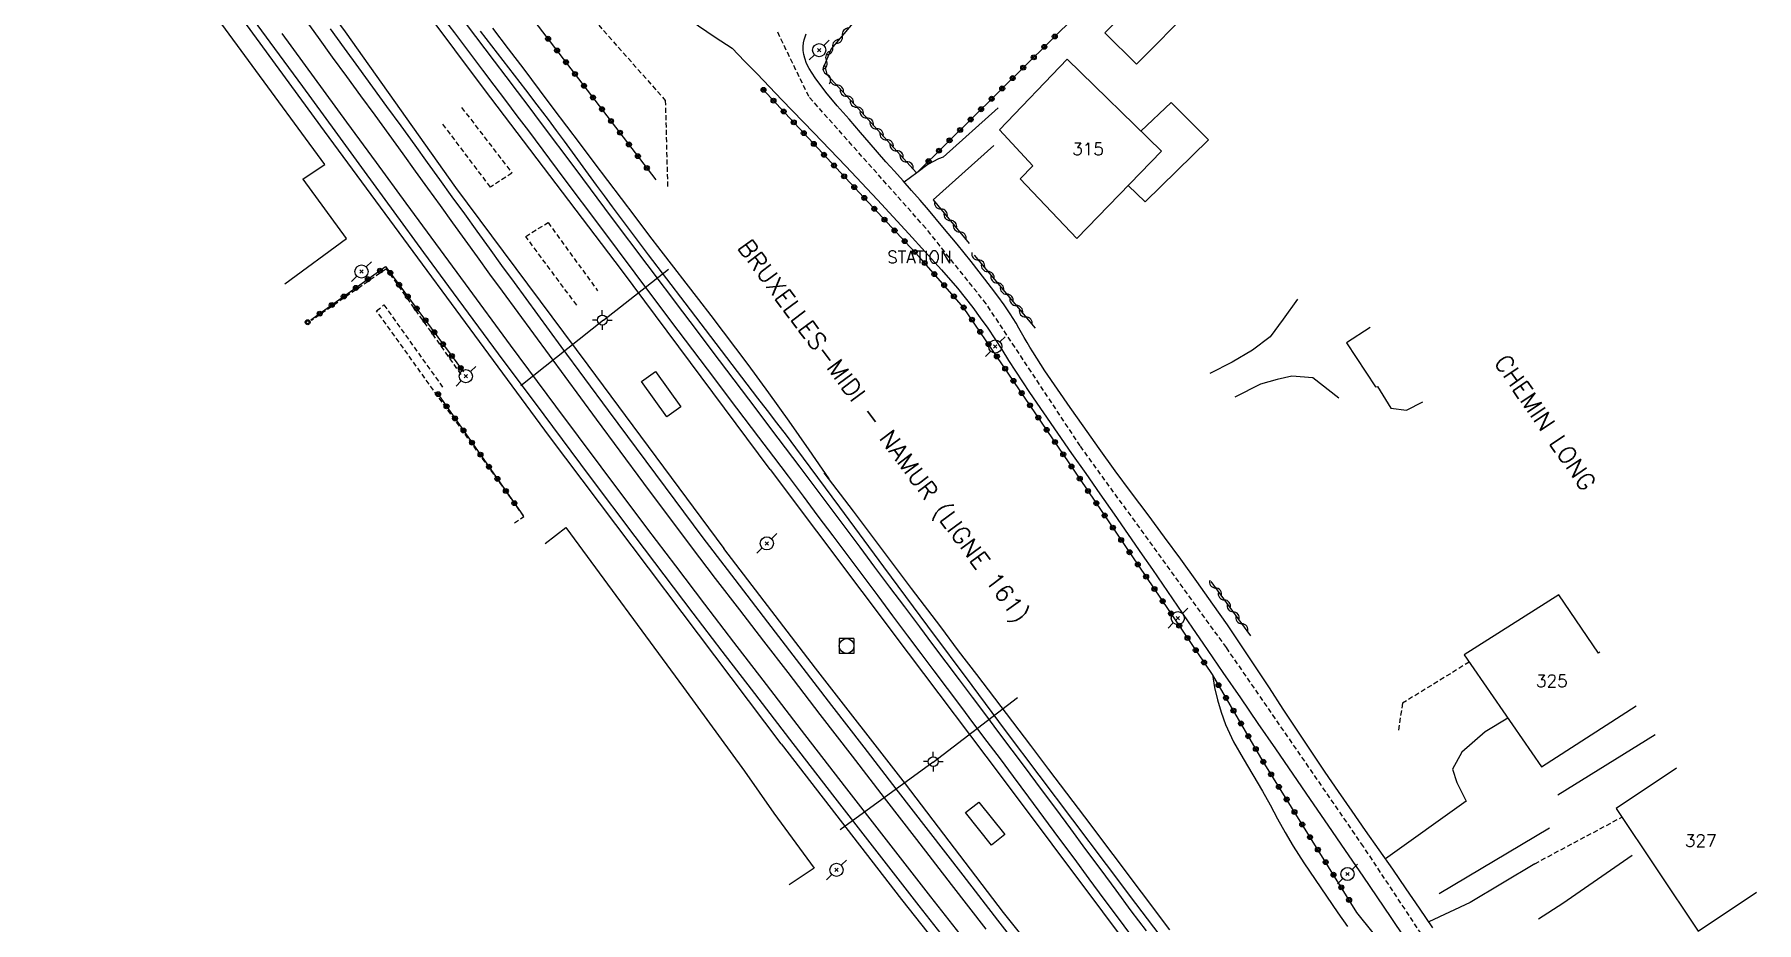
# Model space of a CAD drawing. Header units: millimetres. Extents: x 159000 to 160001, y 158000 to 159001.
# Drawn here: x 159029 to 159203.8, y 158553.8 to 158643.9 of the extents above; entities that cross this region are included whole.
import ezdxf
from ezdxf.enums import TextEntityAlignment as Align

# ---------------------------------------------------------------- set-up
doc = ezdxf.new("R2010")
doc.units = ezdxf.units.MM
doc.linetypes.add('DASHED', pattern=[0.75, 0.5, -0.25])
doc.layers.get('0').update_dxf_attribs({"linetype": 'CONTINUOUS'})
for name, color, linetype in [('W0001', 6, 'DASHED'), ('W0008', 7, 'CONTINUOUS'), ('W0017', 7, 'CONTINUOUS'), ('W0101', 7, 'CONTINUOUS'), ('W0104', 1, 'CONTINUOUS'), ('W0112', 1, 'DASHED'), ('W0211', 2, 'CONTINUOUS'), ('W0214', 2, 'CONTINUOUS'), ('W0300', 7, 'CONTINUOUS'), ('W0303', 7, 'CONTINUOUS'), ('W0310', 3, 'CONTINUOUS'), ('W0322', 7, 'CONTINUOUS'), ('W0323', 7, 'CONTINUOUS'), ('W0420', 7, 'CONTINUOUS'), ('W0473', 7, 'CONTINUOUS'), ('W0610', 7, 'CONTINUOUS'), ('W0611', 7, 'CONTINUOUS'), ('W0700', 7, 'CONTINUOUS'), ('W0710', 7, 'CONTINUOUS'), ('W0984', 7, 'CONTINUOUS'), ('W0989', 7, 'CONTINUOUS'), ('W0991', 7, 'CONTINUOUS')]:
    doc.layers.add(name, color=color, linetype=linetype)
doc.styles.get("Standard").update_dxf_attribs({"font": 'romans.shx', "width": 0.85})

# ---------------------------------------------------------------- blocks, each defined once
blk = doc.blocks.new('T473')
for p, q in [((-0.166667, 0.166667), (0.166667, -0.166667)), ((-0.166667, -0.166667), (0.166667, 0.166667)), ((0.500001, 0.500001), (1.000002, 1.000002)), ((-1.000002, -1.000002), (-0.500001, -0.500001))]:
    blk.add_line(p, q)
blk.add_ellipse((0, 0), major_axis=(0.471405, 0.471405), ratio=1, start_param=5.4977871438, end_param=11.780972451)
blk = doc.blocks.new('T610')
for p, q in [((-0.500001, 0), (-1.000002, 0)), ((0, 0.500001), (0, 1.000002)), ((0.500001, 0), (1.000002, 0)), ((0, -0.500001), (0, -1.000002))]:
    blk.add_line(p, q)
blk.add_ellipse((0, 0), major_axis=(-0.353554, 0.353554), ratio=1, start_param=3.926990817, end_param=10.2101761242)
blk = doc.blocks.new('T420')
for p, q in [((0.75, 0.75), (-0.75, 0.75)), ((-0.75, 0.75), (-0.75, -0.75)), ((0.75, 0.75), (0.75, -0.75)), ((0.75, -0.75), (-0.75, -0.75))]:
    blk.add_line(p, q)
blk.add_ellipse((0, 0), major_axis=(-0.53, 0.53), ratio=1, start_param=3.926991, end_param=10.210176)
blk = doc.blocks.new('t323o')
at = {"color": 0, "linetype": 'Continuous'}
for radius in [0.25, 0.15]:
    blk.add_circle((0, 0), radius, dxfattribs=at)
blk = doc.blocks.new('t310o')
at = {"color": 0, "linetype": 'Continuous'}
for centre, start, end in [((-0.5, 0.38), 216.8699, 323.1304), ((0.5, -0.37), 36.8699, 143.1303)]:
    blk.add_arc(centre, 0.625, start, end, dxfattribs=at)
blk = doc.blocks.new('t322o')
at = {"color": 0, "linetype": 'Continuous'}
for radius in [0.25, 0.15]:
    blk.add_circle((0, 0), radius, dxfattribs=at)

msp = doc.modelspace()

# ---------------------------------------------------------------- linework, layer by layer
at = {"layer": 'W0001'}
msp.add_lwpolyline([(159179.72, 158536.72), (159175.54, 158543.88), (159163.87, 158561.51), (159149.97, 158581.69), (159135.14, 158602.15), (159125.6, 158616.58), (159119.47, 158624.25), (159107.6, 158637.6), (159104.35, 158644.31)], dxfattribs=at)
at = {"layer": 'W0008'}
for points in [[(159072.2, 158664.46), (159074.62, 158663.07), (159076.97, 158661.57), (159079.26, 158659.98), (159081.48, 158658.29), (159083.02, 158657), (159084.5, 158655.64), (159085.94, 158654.23), (159087.35, 158652.8), (159088.76, 158651.37), (159090.19, 158649.95), (159091.65, 158648.58), (159093.17, 158647.27), (159094.78, 158645.99), (159096.42, 158644.78), (159098.1, 158643.62), (159099.82, 158642.52)], [(159170.9, 158553.26), (159169.57, 158555.25), (159168.21, 158557.23), (159166.85, 158559.21), (159165.47, 158561.17), (159164.09, 158563.14), (159162.72, 158565.11), (159161.35, 158567.08), (159159.99, 158569.06), (159158.56, 158571.19), (159157.14, 158573.32), (159155.73, 158575.46), (159154.33, 158577.61), (159152.91, 158579.75), (159151.49, 158581.88), (159150.06, 158584.01), (159148.6, 158586.11), (159146.98, 158588.4), (159145.34, 158590.66), (159143.69, 158592.91), (159142.02, 158595.15), (159140.35, 158597.39), (159138.69, 158599.64), (159137.04, 158601.9), (159135.42, 158604.18), (159134.12, 158606.04), (159132.82, 158607.91), (159131.55, 158609.79), (159130.32, 158611.7), (159130.02, 158612.18), (159129.74, 158612.66), (159129.46, 158613.15), (159129.19, 158613.63), (159128.91, 158614.12), (159128.63, 158614.61), (159128.34, 158615.09), (159128.04, 158615.56), (159127.43, 158616.46), (159126.79, 158617.34), (159126.14, 158618.21), (159125.47, 158619.07), (159124.07, 158620.86), (159122.64, 158622.62), (159121.19, 158624.36), (159119.73, 158626.1), (159118.88, 158627.09), (159118.03, 158628.07), (159117.16, 158629.05), (159116.3, 158630.03), (159115.43, 158631), (159114.57, 158631.98), (159113.71, 158632.96), (159112.86, 158633.95), (159111.68, 158635.31), (159110.49, 158636.66), (159109.33, 158638.05), (159108.26, 158639.51), (159107.95, 158639.98), (159107.65, 158640.46), (159107.38, 158640.96), (159107.19, 158641.5), (159107.09, 158641.88), (159107.04, 158642.27), (159107.03, 158642.67), (159107.07, 158643.06), (159107.14, 158643.37), (159107.23, 158643.68), (159107.34, 158643.98)], [(159099.82, 158642.52), (159101.09, 158641.21), (159102.35, 158639.91), (159103.61, 158638.6), (159104.87, 158637.29), (159108.11, 158633.91), (159111.35, 158630.53), (159114.57, 158627.13), (159117.75, 158623.69), (159119.41, 158621.86), (159121.07, 158620.02), (159122.69, 158618.15), (159124.23, 158616.21), (159125, 158615.17), (159125.75, 158614.11), (159126.47, 158613.03), (159127.17, 158611.94), (159127.87, 158610.84), (159128.56, 158609.75), (159129.27, 158608.66), (159129.99, 158607.58), (159131.41, 158605.52), (159132.83, 158603.45), (159134.26, 158601.4), (159135.7, 158599.35), (159137.14, 158597.29), (159138.57, 158595.24), (159140.01, 158593.18), (159141.43, 158591.12), (159142.46, 158589.63), (159143.48, 158588.14), (159144.5, 158586.64), (159145.52, 158585.14), (159146.54, 158583.65), (159147.56, 158582.15), (159148.58, 158580.65), (159149.6, 158579.16), (159151.38, 158576.58), (159153.15, 158574), (159154.93, 158571.42), (159156.71, 158568.84), (159158.48, 158566.27), (159160.26, 158563.68), (159162.03, 158561.1), (159163.79, 158558.51), (159166.65, 158554.29), (159169.5, 158550.07)]]:
    msp.add_lwpolyline(points, dxfattribs=at)
at = {"layer": 'W0017'}
for points in [[(159126.8, 158636.45), (159121.22, 158631.47), (159120.74, 158631.3), (159119.68, 158630.71), (159118.55, 158629.88), (159117.29, 158628.91)], [(159120.23, 158627.12), (159126.38, 158632.65)], [(159157.19, 158617.05), (159155.71, 158615.03), (159154.39, 158613.21), (159152.62, 158611.86), (159150.54, 158610.64), (159148.3, 158609.52)], [(159161.37, 158606.99), (159158.72, 158609.05), (159156.61, 158609.25), (159155.13, 158608.89), (159153.42, 158608.42), (159150.83, 158607.1)], [(159178.52, 158574.54), (159176.21, 158573.13), (159173.85, 158571.07), (159172.89, 158569.35), (159173.35, 158567.99), (159174.29, 158566.11)], [(159174.28, 158566.1), (159166.11, 158560.25)], [(159181.25, 158559.76), (159174.7, 158555.84), (159170.49, 158553.87)], [(159191.12, 158560.6), (159184.1, 158555.74), (159181.62, 158554.15)]]:
    msp.add_lwpolyline(points, dxfattribs=at)
at = {"layer": 'W0101'}
for points in [[(159054.45, 158618.59), (159060.68, 158623.19), (159056.29, 158629.23), (159056.29, 158629.26), (159058.49, 158630.7), (159035.25, 158662.41), (159029.04, 158657.6)], [(159164.56, 158614.17), (159162.15, 158612.63), (159165.08, 158608.15), (159165.3, 158608.18), (159166.64, 158606), (159168.22, 158605.78), (159169.89, 158606.64)], [(159187.85, 158581.28), (159187.71, 158581.14), (159183.68, 158587.06), (159174.09, 158580.97)], [(159174.09, 158580.97), (159181.94, 158569.58), (159191.54, 158575.79)], [(159195.63, 158569.46), (159189.5, 158565.36)], [(159189.5, 158565.36), (159197.82, 158552.92), (159203.75, 158556.89)]]:
    msp.add_lwpolyline(points, dxfattribs=at)
msp.add_lwpolyline([(159126.94, 158634.23), (159130.32, 158630.57), (159129.04, 158629.25), (159134.78, 158623.22), (159143.39, 158632.06), (159133.82, 158641.39)], close=True, dxfattribs=at)
at = {"layer": 'W0104'}
for points in [[(159143.34, 158649.82), (159137.64, 158644.07), (159140.85, 158640.89), (159146.55, 158646.65)], [(159092.05, 158609.7), (159094.61, 158606.11), (159093.19, 158605.1), (159090.63, 158608.68)], [(159124.86, 158566.02), (159127.48, 158562.72), (159126.13, 158561.65), (159123.51, 158564.96)]]:
    msp.add_lwpolyline(points, close=True, dxfattribs=at)
for points in [[(159139.99, 158628.57), (159141.71, 158626.92), (159148.16, 158633.2), (159144.36, 158637.02), (159141.29, 158634.11)], [(159080.84, 158592.27), (159082.95, 158593.87), (159094.88, 158577.66), (159101.08, 158569.15), (159104.05, 158564.89), (159108.15, 158559.31), (159105.62, 158557.63)]]:
    msp.add_lwpolyline(points, dxfattribs=at)
at = {"layer": 'W0112'}
for points in [[(159069.39, 158663.96), (159093.04, 158637.22)], [(159072.38, 158636.49), (159077.48, 158629.85), (159075.3, 158628.42), (159070.37, 158634.95)], [(159093.04, 158637.22), (159093.27, 158628.48)], [(159084.05, 158616.44), (159078.88, 158623.4), (159081.15, 158624.84), (159086.15, 158617.91)], [(159072.34, 158609.41), (159064.75, 158620.13), (159057.14, 158614.88)], [(159077.73, 158594.34), (159078.7, 158595.01), (159063.74, 158615.88), (159064.5, 158616.46), (159070.45, 158608.13)], [(159174.6, 158580.23), (159167.82, 158576.04), (159167.41, 158573.15)], [(159181.25, 158559.76), (159190.08, 158564.49)]]:
    msp.add_lwpolyline(points, dxfattribs=at)
at = {"layer": 'W0211'}
for points in [[(159074.25, 158644.25), (159075.4, 158642.76), (159076.56, 158641.27), (159077.72, 158639.77), (159078.87, 158638.28), (159080.02, 158636.78), (159081.16, 158635.27), (159081.98, 158634.17), (159082.79, 158633.07), (159083.6, 158631.96), (159084.41, 158630.85), (159085.21, 158629.73), (159086.02, 158628.62), (159086.83, 158627.52), (159087.65, 158626.42), (159091.31, 158621.54), (159095.01, 158616.69), (159098.71, 158611.85), (159102.41, 158607.01), (159103.37, 158605.75), (159104.33, 158604.5), (159105.29, 158603.24), (159106.26, 158601.98)], [(159106.26, 158601.98), (159110.71, 158595.94), (159115.17, 158589.9), (159119.65, 158583.86), (159124.13, 158577.84), (159127.53, 158573.29), (159130.94, 158568.75), (159134.36, 158564.21), (159137.77, 158559.68), (159140.75, 158555.72), (159143.74, 158551.76)], [(159185.03, 158522.04), (159183.64, 158524.47), (159182.23, 158526.88), (159180.8, 158529.29), (159179.35, 158531.67), (159178.09, 158533.69), (159176.82, 158535.7), (159175.53, 158537.69), (159174.22, 158539.67), (159173.1, 158541.37), (159171.96, 158543.05), (159170.8, 158544.73), (159169.63, 158546.39), (159168.06, 158548.53), (159166.47, 158550.64), (159164.85, 158552.74), (159163.2, 158554.82)]]:
    msp.add_lwpolyline(points, dxfattribs=at)
at = {"layer": 'W0214'}
for points in [[(159109.65, 158598.81), (159107.64, 158601.75), (159105.6, 158604.66), (159103.54, 158607.55), (159101.45, 158610.43), (159100.21, 158612.09), (159098.96, 158613.74), (159097.7, 158615.39), (159096.43, 158617.03), (159095.16, 158618.66), (159093.89, 158620.3), (159092.63, 158621.94), (159091.37, 158623.59), (159089.98, 158625.42), (159088.59, 158627.25), (159087.21, 158629.09), (159085.82, 158630.93), (159084.44, 158632.76), (159083.06, 158634.6), (159081.68, 158636.44), (159080.29, 158638.28), (159078.71, 158640.37), (159077.13, 158642.46), (159075.54, 158644.56)], [(159144.22, 158553.06), (159141.35, 158556.89), (159138.48, 158560.7), (159135.61, 158564.52), (159133.78, 158566.93), (159131.95, 158569.34), (159130.12, 158571.75), (159128.29, 158574.16), (159126.46, 158576.56), (159124.63, 158578.97), (159122.8, 158581.38), (159120.98, 158583.79), (159118.02, 158587.7), (159115.07, 158591.61), (159112.12, 158595.53), (159109.17, 158599.44)], [(159148.54, 158578.95), (159148.76, 158577.66), (159149.05, 158576.38), (159149.43, 158575.13), (159149.88, 158573.9), (159150.69, 158572.14), (159151.65, 158570.45), (159152.66, 158568.79), (159153.63, 158567.12), (159154.39, 158565.73), (159155.15, 158564.33), (159155.93, 158562.94), (159156.74, 158561.56), (159157.28, 158560.7), (159157.83, 158559.85), (159158.4, 158559), (159158.97, 158558.16), (159159.55, 158557.32), (159160.13, 158556.48), (159160.71, 158555.64), (159161.28, 158554.79), (159162.26, 158553.38)]]:
    msp.add_lwpolyline(points, dxfattribs=at)
at = {"layer": 'W0300'}
msp.add_lwpolyline([(159171.54, 158556.75), (159182.76, 158563.39)], dxfattribs=at)
at = {"layer": 'W0303'}
msp.add_lwpolyline([(159193.45, 158572.84), (159183.58, 158566.72)], dxfattribs=at)
at = {"layer": 'W0310'}
for points in [[(159127.86, 158661.15), (159121.63, 158654.63), (159113.34, 158646.57), (159109.87, 158642.44), (159109.18, 158640.83), (159109.43, 158639.85), (159112.59, 158636.4), (159118.52, 158629.88)], [(159120.23, 158627.12), (159123.86, 158622.71)], [(159124.38, 158621.5), (159130.56, 158614.09)], [(159148.38, 158588.39), (159152.41, 158582.9)]]:
    msp.add_lwpolyline(points, dxfattribs=at)
at = {"layer": 'W0322'}
msp.add_lwpolyline([(159163.2, 158554.82), (159153.7, 158570.12), (159148.54, 158578.95)], dxfattribs=at)
at = {"layer": 'W0323'}
for points in [[(159060.26, 158671), (159066.21, 158662.99), (159092.08, 158629.17)], [(159142.85, 158653.87), (159118.68, 158630)], [(159148.54, 158578.95), (159135.15, 158598.74), (159123.3, 158616.21), (159118.82, 158621.32), (159102.86, 158638.43)], [(159057.08, 158614.94), (159064.67, 158620.35), (159072.58, 158609.66)], [(159069.86, 158607.59), (159078.6, 158595.12)]]:
    msp.add_lwpolyline(points, dxfattribs=at)
at = {"layer": 'W0611'}
for points in [[(159086.76, 158614.92), (159093.38, 158620.09)], [(159086.76, 158614.92), (159078.39, 158608.24)], [(159120.22, 158570.07), (159128.76, 158576.62)], [(159120.22, 158570.07), (159110.77, 158563.19)]]:
    msp.add_lwpolyline(points, dxfattribs=at)
at = {"layer": 'W0700'}
for points in [[(159051.39, 158671), (159052.8, 158669.08), (159054.21, 158667.16), (159055.63, 158665.25), (159057.05, 158663.34), (159057.8, 158662.34), (159058.55, 158661.34), (159059.31, 158660.34), (159060.06, 158659.35), (159060.82, 158658.35), (159061.58, 158657.36), (159062.34, 158656.36), (159063.09, 158655.37), (159065.94, 158651.6), (159068.79, 158647.83), (159071.64, 158644.06), (159074.49, 158640.29), (159075.66, 158638.75), (159076.82, 158637.2), (159077.99, 158635.66), (159079.15, 158634.12)], [(159053.25, 158671), (159054.5, 158669.3), (159055.74, 158667.61), (159056.99, 158665.92), (159058.25, 158664.23), (159059, 158663.24), (159059.75, 158662.24), (159060.51, 158661.24), (159061.26, 158660.25), (159062.02, 158659.25), (159062.78, 158658.26), (159063.53, 158657.27), (159064.29, 158656.27), (159067.14, 158652.5), (159069.99, 158648.73), (159072.84, 158644.96), (159075.69, 158641.19), (159076.86, 158639.65), (159078.02, 158638.11), (159079.19, 158636.57), (159080.35, 158635.02)], [(159049.65, 158647.61), (159052.93, 158643.12), (159056.22, 158638.63), (159059.5, 158634.14), (159062.5, 158630.02), (159065.5, 158625.91), (159068.5, 158621.8), (159071.51, 158617.7), (159076.1, 158611.5), (159080.7, 158605.31), (159085.31, 158599.13), (159089.95, 158592.96), (159092.88, 158589.08), (159095.83, 158585.2), (159098.78, 158581.34), (159101.75, 158577.48)], [(159095.69, 158591.92), (159090.87, 158598.39), (159086.07, 158604.86), (159081.28, 158611.35), (159076.52, 158617.86), (159075.25, 158619.59), (159073.99, 158621.33), (159072.73, 158623.07), (159071.47, 158624.81), (159070.22, 158626.55), (159068.96, 158628.3), (159067.71, 158630.04), (159066.45, 158631.78), (159065.02, 158633.75), (159063.59, 158635.72), (159062.16, 158637.68), (159060.72, 158639.65), (159059.29, 158641.62), (159057.86, 158643.59), (159056.44, 158645.56)], [(159054.14, 158644.01), (159057.43, 158639.51), (159060.71, 158635.02), (159063.71, 158630.91), (159066.7, 158626.8), (159069.71, 158622.69), (159072.72, 158618.59), (159077.3, 158612.39), (159081.9, 158606.2), (159086.51, 158600.03), (159091.14, 158593.86), (159094.08, 158589.98), (159097.02, 158586.11), (159099.97, 158582.25), (159102.94, 158578.4)], [(159096.89, 158592.82), (159092.07, 158599.28), (159087.27, 158605.76), (159082.49, 158612.24), (159077.73, 158618.74), (159076.46, 158620.48), (159075.2, 158622.21), (159073.94, 158623.95), (159072.69, 158625.69), (159071.43, 158627.44), (159070.18, 158629.18), (159068.92, 158630.92), (159067.66, 158632.66), (159066.23, 158634.63), (159064.8, 158636.6), (159063.37, 158638.56), (159061.94, 158640.53), (159060.51, 158642.5), (159059.08, 158644.47)], [(159080.36, 158635.02), (159083.95, 158630.2), (159087.55, 158625.38), (159091.16, 158620.57), (159094.77, 158615.77), (159096.26, 158613.79), (159097.75, 158611.82), (159099.24, 158609.85), (159100.73, 158607.88), (159102.22, 158605.91), (159103.71, 158603.93), (159105.2, 158601.96), (159106.69, 158599.99), (159108.21, 158597.96), (159109.73, 158595.94), (159111.24, 158593.92), (159112.76, 158591.89), (159114.27, 158589.87), (159115.79, 158587.84), (159117.3, 158585.82), (159118.82, 158583.79), (159120.16, 158582.01), (159121.5, 158580.22), (159122.84, 158578.43), (159124.18, 158576.65), (159125.52, 158574.86), (159126.86, 158573.08), (159128.2, 158571.29), (159129.54, 158569.5), (159131.08, 158567.43), (159132.61, 158565.36), (159134.15, 158563.29), (159135.68, 158561.22), (159137.21, 158559.14), (159138.74, 158557.07), (159140.28, 158555), (159141.82, 158552.94)], [(159079.15, 158634.12), (159082.75, 158629.3), (159086.35, 158624.48), (159089.96, 158619.67), (159093.57, 158614.86), (159095.06, 158612.89), (159096.55, 158610.92), (159098.04, 158608.95), (159099.53, 158606.97), (159101.02, 158605), (159102.51, 158603.03), (159104, 158601.06), (159105.49, 158599.08), (159107.01, 158597.06), (159108.53, 158595.04), (159110.04, 158593.02), (159111.56, 158590.99), (159113.07, 158588.97), (159114.59, 158586.94), (159116.1, 158584.92), (159117.62, 158582.89), (159118.96, 158581.11), (159120.3, 158579.32), (159121.64, 158577.54), (159122.98, 158575.75), (159124.32, 158573.97), (159125.66, 158572.18), (159127, 158570.39), (159128.34, 158568.6), (159129.88, 158566.53), (159131.41, 158564.46), (159132.94, 158562.39), (159134.48, 158560.32), (159136.01, 158558.24), (159137.54, 158556.17), (159139.08, 158554.11), (159140.62, 158552.04)], [(159130.31, 158549.52), (159126.78, 158554.05), (159123.26, 158558.6), (159119.74, 158563.14), (159116.47, 158567.36), (159113.2, 158571.59), (159109.94, 158575.83), (159106.68, 158580.06), (159104.23, 158583.25), (159101.78, 158586.44), (159099.34, 158589.63), (159096.89, 158592.82)], [(159125.6, 158553.13), (159122.08, 158557.67), (159118.55, 158562.22), (159115.28, 158566.45), (159112.02, 158570.68), (159108.75, 158574.91), (159105.49, 158579.15), (159103.04, 158582.33), (159100.59, 158585.52), (159098.14, 158588.72), (159095.7, 158591.91)], [(159101.75, 158577.48), (159105.98, 158571.96), (159110.23, 158566.45), (159114.49, 158560.96), (159118.77, 158555.48), (159122.48, 158550.75)], [(159102.94, 158578.4), (159107.17, 158572.88), (159111.42, 158567.37), (159115.68, 158561.88), (159119.96, 158556.4), (159123.66, 158551.68)]]:
    msp.add_lwpolyline(points, dxfattribs=at)
at = {"layer": 'W0710'}
for points in [[(159104.79, 158571.94), (159081.28, 158603.11), (159058.48, 158634.08), (159031.5, 158671)], [(159040.95, 158671), (159046.17, 158663.8), (159060.57, 158644.16), (159071.76, 158628.39), (159085.18, 158610.34), (159098.97, 158591.76)], [(159103.69, 158599.75), (159088.58, 158620.01), (159074.7, 158638.33), (159056.63, 158662.51), (159050.22, 158671)], [(159103.69, 158599.75), (159117.68, 158581.13), (159127.13, 158568.62), (159137.39, 158554.89), (159146.2, 158543.14), (159154.6, 158531.96), (159165.79, 158517.12), (159177.61, 158501.45), (159187.93, 158487.85), (159192.62, 158481.82)], [(159189.11, 158480.27), (159180.49, 158490.09), (159167.64, 158505.28), (159158.32, 158516.57), (159149.7, 158527.02), (159136.75, 158543.09), (159127.34, 158554.8), (159117.42, 158567.86), (159108.27, 158579.62), (159098.97, 158591.76)], [(159104.79, 158571.94), (159117.01, 158556.14), (159127.19, 158543.27), (159138.79, 158528.93), (159150.96, 158514.29), (159163.93, 158498.82), (159173.14, 158487.89), (159181.65, 158477.95), (159182.27, 158477.24)]]:
    msp.add_lwpolyline(points, dxfattribs=at)

# ---------------------------------------------------------------- block references
at = {"layer": 'W0310'}
for p, rotation in [((159110.03, 158642.63), 230.0094377167443), ((159111, 158643.78), 230.0094377167443), ((159109.38, 158641.29), 246.6854001926672), ((159109.43, 158639.86), 284.5709337130805), ((159110.44, 158638.75), 312.4494196028759), ((159111.45, 158637.65), 312.4494196028759), ((159112.46, 158636.54), 312.4494196028759), ((159113.47, 158635.43), 312.310845796972), ((159114.48, 158634.32), 312.310845796972), ((159115.49, 158633.21), 312.310845796972), ((159116.5, 158632.1), 312.310845796972), ((159117.51, 158630.99), 312.310845796972), ((159121, 158626.19), 309.4756467665041), ((159121.95, 158625.03), 309.4756467665041), ((159122.91, 158623.87), 309.4756467665041), ((159124.79, 158621.01), 309.8078535804793), ((159125.75, 158619.85), 309.8078535804793), ((159126.71, 158618.7), 309.8078535804793), ((159127.68, 158617.55), 309.8078535804793), ((159128.64, 158616.4), 309.8078535804793), ((159129.6, 158615.24), 309.8078535804793), ((159148.86, 158587.74), 306.3433679723379), ((159149.75, 158586.53), 306.3433679723379), ((159150.64, 158585.32), 306.3433679723379), ((159151.52, 158584.11), 306.3433679723379)]:
    msp.add_blockref('t310o', p, dxfattribs=dict(at, rotation=rotation))
at = {"layer": 'W0322'}
for p, rotation in [((159149.16, 158577.88), 120.3286254844013), ((159149.92, 158576.59), 120.3286254844013), ((159150.68, 158575.29), 120.3286254844013), ((159151.44, 158574), 120.3286254844013), ((159152.19, 158572.7), 120.3286254844013), ((159152.95, 158571.41), 120.3286254844013), ((159153.71, 158570.11), 121.8253027758859), ((159154.5, 158568.84), 121.8253027758859), ((159155.29, 158567.56), 121.8253027758859), ((159156.08, 158566.29), 121.8253027758859), ((159156.87, 158565.01), 121.8253027758859), ((159157.66, 158563.74), 121.8253027758859), ((159158.45, 158562.46), 121.8253027758859), ((159159.25, 158561.19), 121.8253027758859), ((159160.04, 158559.92), 121.8253027758859), ((159160.83, 158558.64), 121.8253027758859), ((159161.62, 158557.37), 121.8253027758859), ((159162.41, 158556.09), 121.8253027758859)]:
    msp.add_blockref('t322o', p, dxfattribs=dict(at, rotation=rotation))
at = {"layer": 'W0323'}
for p, rotation in [((159081.15, 158643.47), 307.4154168397933), ((159132.55, 158643.7), 224.6458041807155), ((159082.06, 158642.28), 307.4154168397933), ((159130.42, 158641.59), 224.6458041807155), ((159131.49, 158642.65), 224.6458041807155), ((159082.97, 158641.09), 307.4154168397933), ((159083.88, 158639.9), 307.4154168397933), ((159128.28, 158639.48), 224.6458041807155), ((159129.35, 158640.54), 224.6458041807155), ((159084.79, 158638.7), 307.4154168397933), ((159103, 158638.29), 133.0000077009668), ((159127.22, 158638.43), 224.6458041807155), ((159085.7, 158637.51), 307.4154168397933), ((159086.62, 158636.32), 307.4154168397933), ((159104.02, 158637.19), 133.0000077009668), ((159105.05, 158636.09), 133.0000077009668), ((159125.08, 158636.32), 224.6458041807155), ((159126.15, 158637.38), 224.6458041807155), ((159087.53, 158635.13), 307.4154168397933), ((159106.07, 158634.99), 133.0000077009668), ((159122.95, 158634.21), 224.6458041807155), ((159124.02, 158635.27), 224.6458041807155), ((159088.44, 158633.94), 307.4154168397933), ((159089.35, 158632.75), 307.4154168397933), ((159107.09, 158633.9), 133.0000077009668), ((159108.11, 158632.8), 133.0000077009668), ((159121.88, 158633.16), 224.6458041807155), ((159090.26, 158631.56), 307.4154168397933), ((159109.14, 158631.7), 133.0000077009668), ((159119.75, 158631.05), 224.6458041807155), ((159120.81, 158632.11), 224.6458041807155), ((159091.17, 158630.36), 307.4154168397933), ((159110.16, 158630.61), 133.0000077009668), ((159111.18, 158629.51), 133.0000077009668), ((159112.21, 158628.41), 133.0000077009668), ((159113.23, 158627.32), 133.0000077009668), ((159114.25, 158626.22), 133.0000077009668), ((159115.28, 158625.12), 133.0000077009668), ((159116.3, 158624.02), 133.0000077009668), ((159117.32, 158622.93), 133.0000077009668), ((159118.34, 158621.83), 133.0000077009668), ((159119.35, 158620.72), 131.292288514832), ((159062.87, 158619.07), 35.50676403113035), ((159064.09, 158619.94), 35.50676403113035), ((159065.14, 158619.72), 306.5252655345028), ((159066.03, 158618.51), 306.5252655345028), ((159120.34, 158619.59), 131.292288514832), ((159121.33, 158618.46), 131.292288514832), ((159060.42, 158617.32), 35.50676403113035), ((159061.65, 158618.19), 35.50676403113035), ((159066.92, 158617.31), 306.5252655345028), ((159122.32, 158617.34), 131.292288514832), ((159057.98, 158615.58), 35.50676403113035), ((159059.2, 158616.45), 35.50676403113035), ((159067.81, 158616.1), 306.5252655345028), ((159123.31, 158616.21), 124.1365112882019), ((159124.15, 158614.97), 124.1365112882019), ((159056.76, 158614.71), 35.50676403113035), ((159068.71, 158614.9), 306.5252655345028), ((159069.6, 158613.69), 306.5252655345028), ((159124.99, 158613.73), 124.1365112882019), ((159070.49, 158612.48), 306.5252655345028), ((159125.83, 158612.48), 124.1365112882019), ((159071.39, 158611.28), 306.5252655345028), ((159072.28, 158610.07), 306.5252655345028), ((159126.68, 158611.24), 124.1365112882019), ((159127.52, 158610), 124.1365112882019), ((159128.36, 158608.76), 124.1365112882019), ((159069.99, 158607.41), 305.0280862947955), ((159070.85, 158606.18), 305.0280862947955), ((159129.2, 158607.52), 124.1365112882019), ((159130.04, 158606.28), 124.1365112882019), ((159071.71, 158604.95), 305.0280862947955), ((159130.88, 158605.03), 124.1365112882019), ((159072.57, 158603.72), 305.0280862947955), ((159131.73, 158603.79), 124.1365112882019), ((159073.43, 158602.49), 305.0280862947955), ((159074.29, 158601.27), 305.0280862947955), ((159132.57, 158602.55), 124.1365112882019), ((159133.41, 158601.31), 124.1365112882019), ((159075.15, 158600.04), 305.0280862947955), ((159134.25, 158600.07), 124.1365112882019), ((159076.01, 158598.81), 305.0280862947955), ((159076.87, 158597.58), 305.0280862947955), ((159135.09, 158598.83), 124.1365112882019), ((159135.93, 158597.58), 124.0730487781606), ((159077.73, 158596.35), 305.0280862947955), ((159136.77, 158596.34), 124.0730487781606), ((159137.61, 158595.1), 124.0730487781606), ((159138.45, 158593.86), 124.0730487781606), ((159139.29, 158592.61), 124.0730487781606), ((159140.14, 158591.37), 124.0730487781606), ((159140.98, 158590.13), 124.0730487781606), ((159141.82, 158588.89), 124.0730487781606), ((159142.66, 158587.64), 124.0730487781606), ((159143.5, 158586.4), 124.0730487781606), ((159144.34, 158585.16), 124.0730487781606), ((159145.18, 158583.92), 124.0730487781606), ((159146.02, 158582.67), 124.0730487781606), ((159146.86, 158581.43), 124.0730487781606), ((159147.7, 158580.19), 124.0730487781606)]:
    msp.add_blockref('t323o', p, dxfattribs=dict(at, rotation=rotation))
at = {"layer": 'W0420'}
msp.add_blockref('T420', (159111.43, 158581.86), dxfattribs=at)
at = {"layer": 'W0473'}
for p in [(159108.65, 158642.32), (159062.22, 158619.85), (159126.52, 158612.24), (159072.81, 158609.23), (159103.34, 158592.27), (159145.04, 158584.68), (159110.41, 158559.14), (159162.25, 158558.72)]:
    msp.add_blockref('T473', p, dxfattribs=at)
at = {"layer": 'W0610'}
for p in [(159086.65, 158614.92), (159120.22, 158570.12)]:
    msp.add_blockref('T610', p, dxfattribs=at)

# ---------------------------------------------------------------- texts
at = {"layer": 'W0984'}
msp.add_text('STATION', height=1.25, dxfattribs=at).set_placement((159118.82, 158621.32), align=Align.MIDDLE_CENTER)
at = {"layer": 'W0989'}
for s, rotation, p in [('BRUXELLES-MIDI - NAMUR (LIGNE 161)', 306.6218, (159100.29, 158622.28)), ('CHEMIN LONG', 304.4214, (159177.05, 158610.65))]:
    msp.add_text(s, height=1.75, rotation=rotation, dxfattribs=at).set_placement(p)
at = {"layer": 'W0991'}
for s, p in [('315', (159135.93, 158632.3)), ('325', (159182.98, 158578.32)), ('327', (159198.09, 158562.11))]:
    msp.add_text(s, height=1.25, dxfattribs=at).set_placement(p, align=Align.MIDDLE_CENTER)

doc.saveas('drawing.dxf')
